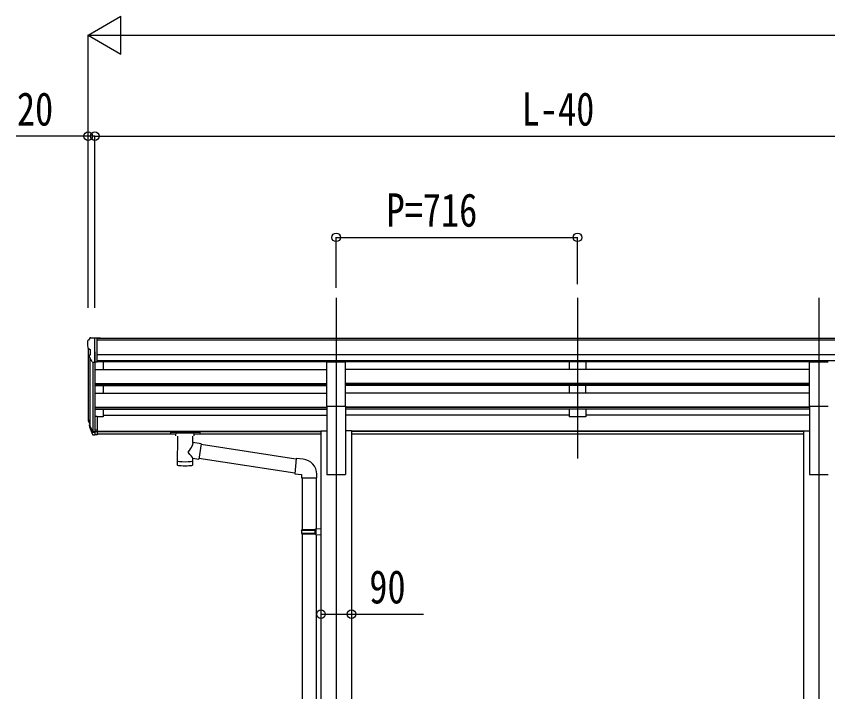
# Model space of a CAD drawing. Units: millimetres, scale not verified. Extents: x -12615 to 12615, y -8910 to 8910.
# Drawn here: x -6127 to -3719, y -3524 to -1519 of the extents above; entities that cross this region are included whole.
import ezdxf
from ezdxf.enums import TextEntityAlignment as Align

# ---------------------------------------------------------------- set-up
doc = ezdxf.new("R2010")
doc.units = ezdxf.units.MM
doc.header["$LTSCALE"] = 40
for name, color, linetype in [('0-3_YKK_12', 2, 'Continuous'), ('0-4_YKK_13', 4, 'Continuous'), ('0-5_YKK_A1', 4, 'Continuous'), ('0-6_YKK_D', 6, 'Continuous')]:
    doc.layers.add(name, color=color, linetype=linetype)
doc.styles.add('ＭＳ ゴシック', font='')
doc.styles.get('ＭＳ ゴシック').set_extended_font_data('MS Gothic')

msp = doc.modelspace()

# ---------------------------------------------------------------- linework, layer by layer
at = {"layer": '0-3_YKK_12'}
for p, q in [((-5177.46, -2354.29), (-5177.46, -2831.81)), ((-4461.46, -2354.29), (-4461.46, -2831.81)), ((-3745.46, -2354.29), (-3745.46, -2831.81)), ((-5177.46, -2785.12), (-5177.46, -5478.69)), ((-3745.46, -2785.12), (-3745.46, -5478.69))]:
    msp.add_line(p, q, dxfattribs=at)
at = {"layer": '0-4_YKK_13'}
for p, q in [((-5908.55, -2474.26), (-5912.62, -2480.07)), ((-5905.46, -2473.69), (-5907.79, -2473.83)), ((-5905.46, -2473.69), (-5886.96, -2473.69)), ((-5893.46, -2546.68), (-5893.46, -2473.69)), ((-5886.96, -2473.69), (-5876.96, -2473.78)), ((-5886.96, -2545.68), (-5886.96, -2473.69)), ((-5876.96, -2475.3), (-5876.96, -2473.78)), ((-5915.46, -2483.06), (-5915.46, -2483.69)), ((-5912.93, -2504.88), (-5907.61, -2507.95)), ((-5907.46, -2508.21), (-5907.46, -2524.48)), ((-5901.09, -2544.86), (-5910.09, -2529.27)), ((-5893.46, -2546.68), (-5898.67, -2546.36)), ((-5886.96, -2545.68), (-5893.46, -2545.68)), ((-5204.96, -2676.12), (-5204.96, -2544.32)), ((-5204.96, -2544.32), (-5149.96, -2544.32)), ((-5149.96, -2676.12), (-5149.96, -2544.32)), ((-3772.96, -2676.12), (-3772.96, -2544.32)), ((-3772.96, -2544.32), (-3717.96, -2544.32)), ((-5204.96, -2676.12), (-5149.96, -2676.12)), ((-3772.96, -2676.12), (-3717.96, -2676.12)), ((-5911.76, -2720.23), (-5908.49, -2727.29)), ((-5893.46, -2707.41), (-5893.46, -2762.19)), ((-5886.96, -2707.41), (-5893.46, -2707.41)), ((-5886.96, -2707.41), (-5886.96, -2761.45)), ((-5912.37, -2721.6), (-5908.49, -2729.55)), ((-5910.05, -2732.88), (-5909.71, -2737.28)), ((-5909.71, -2737.28), (-5900.91, -2760.83)), ((-5909.1, -2736.72), (-5900.91, -2752.9)), ((-5899.9, -2751.77), (-5907.65, -2736.36)), ((-5893.46, -2752.45), (-5898.6, -2752.45)), ((-5893.46, -2754.25), (-5898.31, -2754.25)), ((-5893.46, -2762.19), (-5898.31, -2762.19)), ((-5886.96, -2747.55), (-5893.46, -2747.55)), ((-5886.96, -2752.43), (-5893.46, -2752.43)), ((-5886.96, -2761.45), (-5893.46, -2761.45)), ((-5669.46, -2752.29), (-5669.46, -2758.05)), ((-5669.46, -2752.48), (-5669.46, -2754.03)), ((-5667.46, -2751.63), (-5584.46, -2751.63)), ((-5667.46, -2753.81), (-5584.46, -2753.81)), ((-5667.46, -2758.71), (-5652.96, -2758.71)), ((-5652.96, -2764.36), (-5652.96, -2757.81)), ((-5648.86, -2765.28), (-5648.88, -2850.72)), ((-5603.06, -2784.02), (-5603.06, -2765.28)), ((-5598.96, -2764.36), (-5598.96, -2757.81)), ((-5598.96, -2758.71), (-5584.46, -2758.71)), ((-5582.46, -2752.29), (-5582.46, -2758.05)), ((-5577.84, -2787.93), (-5603.07, -2784.02)), ((-5577.84, -2787.93), (-5584.87, -2833.19)), ((-5296.85, -2833.58), (-5578.16, -2789.94)), ((-5603.04, -2850.72), (-5603.07, -2830.05)), ((-5603.07, -2830.36), (-5584.87, -2833.19)), ((-5300.52, -2875.52), (-5584.6, -2831.45)), ((-5275.85, -2833.54), (-5296.69, -2831.72)), ((-5280.77, -2889.29), (-5234.77, -2889.29)), ((-5278.66, -2889.29), (-5278.66, -3042.76)), ((-5236.66, -2889.29), (-5236.66, -3040.2)), ((-5234.77, -2889.29), (-5234.77, -2878.37)), ((-5280.66, -3044.76), (-5279.66, -3042.76)), ((-5280.66, -3044.76), (-5236.66, -3044.76)), ((-5280.66, -3044.76), (-5280.66, -3052.76)), ((-5280.66, -3052.76), (-5236.66, -3052.76)), ((-5280.66, -3052.76), (-5279.66, -3054.76)), ((-5279.66, -3042.76), (-5236.66, -3042.76)), ((-5279.66, -3054.76), (-5236.66, -3054.76)), ((-5278.66, -3054.76), (-5278.66, -3818.64)), ((-5241.14, -3044.76), (-5241.57, -3042.76)), ((-5238.66, -3040.26), (-5222.66, -3039.79)), ((-5238.66, -3042.26), (-5238.66, -3040.26)), ((-5238.66, -3042.26), (-5236.66, -3042.26)), ((-5238.66, -3057.26), (-5238.66, -3055.26)), ((-5238.66, -3057.26), (-5222.66, -3057.73)), ((-5236.66, -3057.32), (-5236.66, -3816.08)), ((-5222.66, -3039.79), (-5222.66, -3057.73))]:
    msp.add_line(p, q, dxfattribs=at)
for points in [[(-5669.46, -2752.29), (-5669.42, -2752.1), (-5669.34, -2751.96), (-5669.24, -2751.87), (-5669.14, -2751.81), (-5669.02, -2751.76), (-5668.73, -2751.7), (-5668.24, -2751.65), (-5667.7, -2751.63), (-5667.46, -2751.63)], [(-5669.46, -2758.05), (-5669.42, -2758.25), (-5669.34, -2758.38), (-5669.24, -2758.48), (-5669.14, -2758.54), (-5669.02, -2758.58), (-5668.73, -2758.64), (-5668.24, -2758.69), (-5667.7, -2758.71), (-5667.46, -2758.71)], [(-5584.46, -2751.63), (-5584.11, -2751.63), (-5583.58, -2751.66), (-5583.13, -2751.71), (-5582.83, -2751.79), (-5582.66, -2751.89), (-5582.54, -2752.02), (-5582.47, -2752.2), (-5582.46, -2752.29)], [(-5584.46, -2758.71), (-5584.11, -2758.71), (-5583.58, -2758.68), (-5583.13, -2758.63), (-5582.83, -2758.56), (-5582.66, -2758.46), (-5582.54, -2758.32), (-5582.47, -2758.14), (-5582.46, -2758.05)], [(-5296.69, -2831.72), (-5300.7, -2877.55), (-5280.77, -2879.29), (-5280.77, -2889.29)], [(-5241.14, -3044.76), (-5241.14, -3052.76), (-5241.57, -3054.76)], [(-5238.66, -3055.26), (-5236.66, -3055.26), (-5236.66, -3042.26)]]:
    msp.add_lwpolyline(points, dxfattribs=at)
for centre, radius, start, end in [((-5907.73, -2474.83), 1, 93.5, 145), ((-5912.46, -2483.06), 3, 93, 180), ((-5713.46, -2483.69), 202, 180, 184.94904), ((-5908.56, -2500.5), 6.18, 185.7035, 224.99897), ((-5907.49, -2527.77), 3, 94.7167, 210), ((-5907.76, -2524.48), 0.3, 274.7167, 0), ((-5907.76, -2508.21), 0.3, 0, 60), ((-5898.49, -2543.36), 3, 210, 266.5), ((-5884.28, -2712.49), 29.53, 186.50806, 197.98144), ((-5882.87, -2710.73), 30.41, 187.1552, 198.19734), ((-5279.77, -2878.37), 45, 0, 85)]:
    msp.add_arc(centre, radius, start, end, dxfattribs=at)
for centre, major_axis, ratio, start_param, end_param in [((-5824.81, -2712.92), (-89.06, 1.43), 0.57596, 6.1962358, 6.3678173), ((-5825.6, -2706.24), (87.93, 4.42), 0.541684, 3.0659337, 3.2228513), ((-5908.75, -2732.88), (1.3, 0), 0.90356, 1.3700892, 3.347195), ((-5822.83, -2716.69), (-89.07, 0), 0.90356, 0.2056023, 0.2515348), ((-5823.54, -2712.82), (-88.05, 0), 0.90356, 0.2662965, 0.3003836), ((-5898.31, -2751.54), (-3, 0), 0.90356, 0.5235988, 1.5707963), ((-5898.31, -2759.48), (3, 0), 0.90356, 3.6651914, 4.712389), ((-5898.6, -2751.09), (-1.5, 0), 0.90356, 0.5235988, 1.5707963), ((-5667.46, -2754.03), (2, 0), 0.109601, 1.5707963, 3.1415927), ((-5625.96, -2757.81), (27, 0), 0.070066, 6.2831853, 9.424778), ((-5614.96, -2761.79), (16, 0), 0.361356, 6.2636979, 6.2831853), ((-5584.46, -2754.03), (2, 0), 0.109601, 0, 1.5707963), ((-5625.97, -2810.56), (-22.81, -26.62), 0.234429, 1.6855472, 3.1268519), ((-5623.41, -2807.92), (20.32, -22.25), 0.045535, 0.0389954, 1.3075346), ((-5625.96, -2838.28), (22.91, 0), 0.122865, 3.1415927, 6.2831853), ((-5625.96, -2850.72), (22.92, 0), 0.101955, 3.1415499, 6.2833984)]:
    msp.add_ellipse(centre, major_axis=major_axis, ratio=ratio, start_param=start_param, end_param=end_param, dxfattribs=at)
at = {"layer": '0-5_YKK_A1'}
for p, q in [((-3045.96, -2475.3), (-5886.96, -2475.3)), ((-3045.96, -2480.51), (-5886.96, -2480.51)), ((-5913.46, -2504.27), (-5913.46, -2707.05)), ((-5893.46, -2514.8), (-5893.46, -2707.41)), ((-3035.96, -2524.04), (-5886.96, -2524.04)), ((-5908.49, -2532.04), (-5908.49, -2733.76)), ((-5899.46, -2546.2), (-5899.47, -2752.19)), ((-3035.96, -2541.9), (-5886.96, -2541.9)), ((-5204.96, -2545.14), (-5886.96, -2545.14)), ((-5868.46, -2545.14), (-5868.46, -2567.21)), ((-3772.96, -2545.14), (-5149.96, -2545.14)), ((-4486.46, -2545.24), (-4486.46, -2567.11)), ((-4436.46, -2545.24), (-4436.46, -2567.11)), ((-5893.46, -2567.21), (-5204.96, -2567.21)), ((-3772.96, -2567.21), (-5149.96, -2567.21)), ((-4436.46, -2567.11), (-4486.46, -2567.11)), ((-5893.46, -2609.09), (-5204.96, -2609.09)), ((-5893.46, -2610.58), (-5204.96, -2610.58)), ((-5893.46, -2614.9), (-5204.96, -2614.9)), ((-5868.46, -2614.9), (-5868.46, -2637.31)), ((-3772.96, -2609.09), (-5149.96, -2609.09)), ((-3772.96, -2610.58), (-5149.96, -2610.58)), ((-3772.96, -2614.9), (-5149.96, -2614.9)), ((-4486.46, -2614.9), (-4486.46, -2637.21)), ((-4436.46, -2637.21), (-4436.46, -2614.9)), ((-5893.46, -2637.31), (-5204.96, -2637.31)), ((-3772.96, -2637.31), (-5149.96, -2637.31)), ((-4436.46, -2637.21), (-4486.46, -2637.21)), ((-5893.46, -2679.19), (-5204.96, -2679.19)), ((-5893.46, -2680.69), (-5204.96, -2680.69)), ((-5893.46, -2685), (-5204.96, -2685)), ((-5868.46, -2685), (-5868.46, -2708.05)), ((-5204.96, -2676.12), (-5204.96, -2878.69)), ((-5149.96, -2676.12), (-5149.96, -2878.69)), ((-3772.96, -2679.19), (-5149.96, -2679.19)), ((-3772.96, -2680.69), (-5149.96, -2680.69)), ((-3772.96, -2685), (-5149.96, -2685)), ((-4486.46, -2685), (-4486.46, -2708.05)), ((-4436.46, -2685), (-4436.46, -2708.05)), ((-3772.96, -2676.12), (-3772.96, -2878.69)), ((-5868.46, -2708.05), (-5886.96, -2708.05)), ((-5868.46, -2703.1), (-5204.96, -2703.1)), ((-4486.46, -2703.1), (-5149.96, -2703.1)), ((-4436.46, -2708.05), (-4486.46, -2708.05)), ((-3772.96, -2703.1), (-4436.46, -2703.1)), ((-5886.96, -2750.12), (-5222.66, -2750.12)), ((-5886.96, -2751.52), (-5222.66, -2751.52)), ((-5652.96, -2759.2), (-5886.96, -2759.2)), ((-5222.66, -2759.2), (-5598.96, -2759.2)), ((-5222.66, -2749.69), (-5222.66, -4653.69)), ((-5222.66, -2749.69), (-5204.96, -2749.69)), ((-5132.26, -2749.69), (-5149.96, -2749.69)), ((-5132.26, -2749.69), (-5132.26, -4653.69)), ((-3790.66, -2750.12), (-5132.26, -2750.12)), ((-3790.66, -2751.52), (-5132.26, -2751.52)), ((-3790.66, -2759.2), (-5132.26, -2759.2)), ((-3790.66, -2749.69), (-3790.66, -4653.69)), ((-3790.66, -2749.69), (-3772.96, -2749.69)), ((-5204.96, -2878.69), (-5149.96, -2878.69)), ((-3772.96, -2878.69), (-3717.96, -2878.69))]:
    msp.add_line(p, q, dxfattribs=at)
at = {"layer": '0-6_YKK_D'}
for p, q in [((-5913.46, -1575.3), (-5816.03, -1519.05)), ((-5816.03, -1631.55), (-5816.03, -1519.05)), ((-5913.46, -2384.87), (-5913.46, -1574.3)), ((-5913.46, -1575.3), (-5816.03, -1631.55)), ((-5913.46, -1575.3), (-5718.61, -1575.3)), ((-5800.96, -1575.3), (-257.96, -1575.3)), ((-5913.46, -2383.87), (-5913.46, -1874.3)), ((-5893.46, -2384.87), (-5893.46, -1874.3)), ((-5893.46, -2384.87), (-5893.46, -1874.3)), ((-5893.46, -1875.3), (-3029.46, -1875.3)), ((-5177.46, -2325.4), (-5177.46, -2174.3)), ((-5177.46, -2175.3), (-4461.46, -2175.3)), ((-4461.46, -2314.26), (-4461.46, -2174.3))]:
    msp.add_line(p, q, dxfattribs=at)
for points in [[(-5893.46, -1875.3), (-5913.46, -1875.3), (-6126.86, -1875.3)], [(-5222.66, -3293.39), (-5132.26, -3293.39), (-4918.86, -3293.39)]]:
    msp.add_lwpolyline(points, dxfattribs=at)
for centre in [(-5913.46, -1875.3), (-5893.46, -1875.3), (-5893.46, -1875.3), (-5177.46, -2175.3), (-4461.46, -2175.3), (-5222.66, -3293.39), (-5132.26, -3293.39)]:
    msp.add_circle(centre, 12.75, dxfattribs=at)

# ---------------------------------------------------------------- texts
at = {"layer": '0-6_YKK_D', "style": 'ＭＳ ゴシック', "width": 0.8}
for s, p in [('20', (-6124.86, -1873.3)), ('L-40', (-4627.06, -1873.3)), ('P=716', (-5028.26, -2173.3)), ('90', (-5079.26, -3291.39))]:
    msp.add_text(s, height=98.97, dxfattribs=at).set_placement(p, align=Align.BOTTOM_LEFT)

doc.saveas('drawing.dxf')
